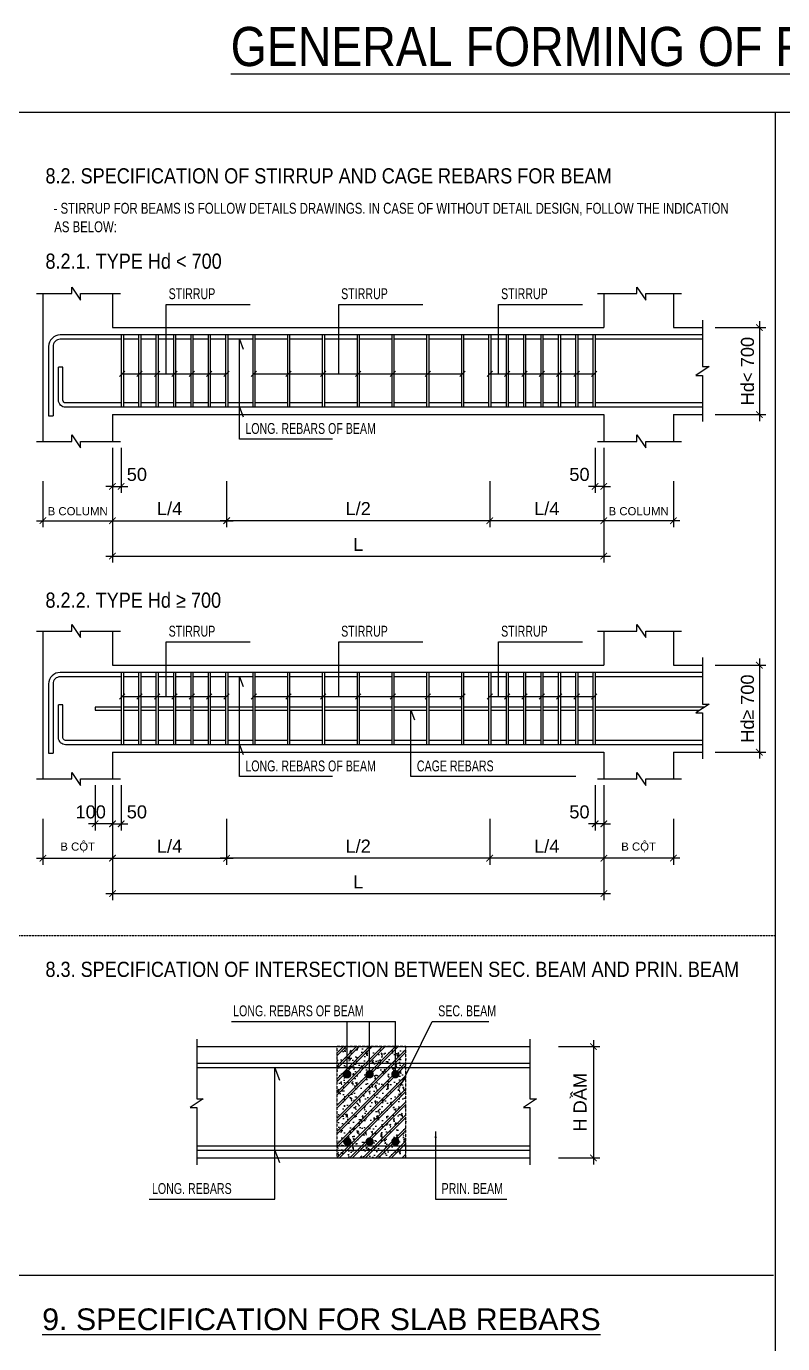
# Model space of a CAD drawing. Header units: millimetres. Extents: x -241424 to 696054, y -125618 to 93710.
# Drawn here: x 126166 to 143562, y -43199 to -12900 of the extents above; entities that cross this region are included whole.
import ezdxf
from ezdxf.enums import TextEntityAlignment as Align

# ---------------------------------------------------------------- set-up
doc = ezdxf.new("R2010")
doc.units = ezdxf.units.MM
doc.header["$LTSCALE"] = 7
doc.header["$PDMODE"] = 3
doc.linetypes.add('HIDDEN', pattern=[0.375, 0.25, -0.125])
doc.layers.get('0').update_dxf_attribs({"linetype": 'CONTINUOUS'})
doc.layers.get('Defpoints').update_dxf_attribs({"color": 6, "linetype": 'CONTINUOUS'})
for name, color, linetype in [('CDC_02_DIM', 1, 'CONTINUOUS'), ('CDC_03_BORDER', 3, 'CONTINUOUS'), ('CDC_04_HIDDEN', 8, 'HIDDEN'), ('CDC_05_STEEL', 4, 'CONTINUOUS'), ('CDC_06_TEXT', 2, 'CONTINUOUS'), ('CDC_10_HATCH', 251, 'CONTINUOUS'), ('CDC_11_NOTE', 8, 'CONTINUOUS')]:
    doc.layers.add(name, color=color, linetype=linetype)
doc.styles.add('ARIAL', font='arial.ttf')
doc.dimstyles.new('DIM1-25', dxfattribs={"dimscale": 1.2, "dimtxt": 250, "dimasz": 125, "dimexe": 125, "dimexo": 0.06, "dimgap": 100, "dimtad": 1, "dimdec": 0, "dimzin": 0, "dimdsep": 46, "dimtxsty": 'ARIAL', "dimblk": 'ARCHTICK', "dimcen": 100, "dimdle": 125, "dimclrd": 256, "dimclre": 1, "dimclrt": 2, "dimadec": 0, "dimazin": 0, "dimtfac": 1, "dimtdec": 0, "dimtix": 1, "dimtmove": 2, "dimatfit": 0, "dimfxl": 1, "dimtolj": 1, "dimtzin": 0, "dimarcsym": 0})

# ---------------------------------------------------------------- blocks, each defined once
blk = doc.blocks.new('_ArchTick')
at = {"color": 0, "linetype": 'ByBlock', "const_width": 0.15}
blk.add_lwpolyline([(-0.5, -0.5), (0.5, 0.5)], dxfattribs=at)
blk = doc.blocks.new('*D499')
at = {"layer": 'CDC_02_DIM', "lineweight": -2, "transparency": 16777216}
blk.add_line((139209, -36218), (139209, -39075), dxfattribs=at)
at = {"layer": 'CDC_02_DIM', "color": 1, "lineweight": -2, "transparency": 16777216}
for p, q in [((138409, -36368), (139359, -36368)), ((138409, -38925), (139359, -38925))]:
    blk.add_line(p, q, dxfattribs=at)
at = {"layer": 'Defpoints', "color": 0, "transparency": 16777216}
for p in [(138409, -36368), (138409, -38925), (139209, -38925)]:
    blk.add_point(p, dxfattribs=at)
at = {"layer": 'CDC_02_DIM', "lineweight": -2, "transparency": 16777216, "xscale": 150, "yscale": 150, "zscale": 150}
for p, rotation in [((139209, -36368), 90), ((139209, -38925), 270)]:
    blk.add_blockref('_ArchTick', p, dxfattribs=dict(at, rotation=rotation))
at = {"layer": 'CDC_02_DIM', "color": 2, "transparency": 16777216, "insert": (138901, -37647), "char_height": 300, "attachment_point": 5, "rotation": 90, "style": 'ARIAL'}
blk.add_mtext('\\A1;H DẦM', dxfattribs=at)
blk = doc.blocks.new('*D492')
at = {"layer": 'CDC_02_DIM', "color": 1, "lineweight": -2, "transparency": 16777216}
for p, q in [((128147, -23365), (128147, -25235)), ((139449, -23365), (139449, -25235))]:
    blk.add_line(p, q, dxfattribs=at)
at = {"layer": 'CDC_02_DIM', "lineweight": -2, "transparency": 16777216}
blk.add_line((127997, -25085), (139599, -25085), dxfattribs=at)
at = {"layer": 'Defpoints', "color": 0, "transparency": 16777216}
for p in [(128147, -23365), (139449, -23365), (139449, -25085)]:
    blk.add_point(p, dxfattribs=at)
at = {"layer": 'CDC_02_DIM', "lineweight": -2, "transparency": 16777216, "xscale": 150, "yscale": 150, "zscale": 150, "rotation": 180}
blk.add_blockref('_ArchTick', (128147, -25085), dxfattribs=at)
at = {"layer": 'CDC_02_DIM', "lineweight": -2, "transparency": 16777216, "xscale": 150, "yscale": 150, "zscale": 150}
blk.add_blockref('_ArchTick', (139449, -25085), dxfattribs=at)
at = {"layer": 'CDC_02_DIM', "color": 2, "transparency": 16777216, "insert": (133798, -24815), "char_height": 300, "attachment_point": 5, "style": 'ARIAL'}
blk.add_mtext('\\A1;L', dxfattribs=at)
blk = doc.blocks.new('*D493')
at = {"layer": 'CDC_02_DIM', "color": 1, "lineweight": -2, "transparency": 16777216}
for p, q in [((128147, -23365), (128147, -24421)), ((130772, -23365), (130772, -24421))]:
    blk.add_line(p, q, dxfattribs=at)
at = {"layer": 'CDC_02_DIM', "lineweight": -2, "transparency": 16777216}
blk.add_line((127997, -24271), (130922, -24271), dxfattribs=at)
at = {"layer": 'Defpoints', "color": 0, "transparency": 16777216}
for p in [(128147, -23365), (130772, -23365), (130772, -24271)]:
    blk.add_point(p, dxfattribs=at)
at = {"layer": 'CDC_02_DIM', "lineweight": -2, "transparency": 16777216, "xscale": 150, "yscale": 150, "zscale": 150, "rotation": 180}
blk.add_blockref('_ArchTick', (128147, -24271), dxfattribs=at)
at = {"layer": 'CDC_02_DIM', "lineweight": -2, "transparency": 16777216, "xscale": 150, "yscale": 150, "zscale": 150}
blk.add_blockref('_ArchTick', (130772, -24271), dxfattribs=at)
at = {"layer": 'CDC_02_DIM', "color": 2, "transparency": 16777216, "insert": (129460, -23995), "char_height": 300, "attachment_point": 5, "style": 'ARIAL'}
blk.add_mtext('\\A1;L/4', dxfattribs=at)
blk = doc.blocks.new('*D494')
at = {"layer": 'CDC_02_DIM', "color": 1, "lineweight": -2, "transparency": 16777216}
for p, q in [((130772, -23365), (130772, -24421)), ((136823, -23365), (136823, -24421))]:
    blk.add_line(p, q, dxfattribs=at)
at = {"layer": 'CDC_02_DIM', "lineweight": -2, "transparency": 16777216}
blk.add_line((136973, -24271), (130622, -24271), dxfattribs=at)
at = {"layer": 'Defpoints', "color": 0, "transparency": 16777216}
for p in [(130772, -23365), (136823, -23365), (130772, -24271)]:
    blk.add_point(p, dxfattribs=at)
at = {"layer": 'CDC_02_DIM', "lineweight": -2, "transparency": 16777216, "xscale": 150, "yscale": 150, "zscale": 150, "rotation": 180}
blk.add_blockref('_ArchTick', (130772, -24271), dxfattribs=at)
at = {"layer": 'CDC_02_DIM', "lineweight": -2, "transparency": 16777216, "xscale": 150, "yscale": 150, "zscale": 150}
blk.add_blockref('_ArchTick', (136823, -24271), dxfattribs=at)
at = {"layer": 'CDC_02_DIM', "color": 2, "transparency": 16777216, "insert": (133798, -23995), "char_height": 300, "attachment_point": 5, "style": 'ARIAL'}
blk.add_mtext('\\A1;L/2', dxfattribs=at)
blk = doc.blocks.new('*D495')
at = {"layer": 'CDC_02_DIM', "color": 1, "lineweight": -2, "transparency": 16777216}
for p, q in [((136823, -23365), (136823, -24421)), ((139449, -23365), (139449, -24421))]:
    blk.add_line(p, q, dxfattribs=at)
at = {"layer": 'CDC_02_DIM', "lineweight": -2, "transparency": 16777216}
blk.add_line((139599, -24271), (136673, -24271), dxfattribs=at)
at = {"layer": 'Defpoints', "color": 0, "transparency": 16777216}
for p in [(136823, -23365), (139449, -23365), (136823, -24271)]:
    blk.add_point(p, dxfattribs=at)
at = {"layer": 'CDC_02_DIM', "lineweight": -2, "transparency": 16777216, "xscale": 150, "yscale": 150, "zscale": 150, "rotation": 180}
blk.add_blockref('_ArchTick', (136823, -24271), dxfattribs=at)
at = {"layer": 'CDC_02_DIM', "lineweight": -2, "transparency": 16777216, "xscale": 150, "yscale": 150, "zscale": 150}
blk.add_blockref('_ArchTick', (139449, -24271), dxfattribs=at)
at = {"layer": 'CDC_02_DIM', "color": 2, "transparency": 16777216, "insert": (138136, -23995), "char_height": 300, "attachment_point": 5, "style": 'ARIAL'}
blk.add_mtext('\\A1;L/4', dxfattribs=at)
blk = doc.blocks.new('*D496')
at = {"layer": 'CDC_02_DIM', "color": 1, "lineweight": -2, "transparency": 16777216}
for p, q in [((126547, -23365), (126547, -24421)), ((128147, -23365), (128147, -24421))]:
    blk.add_line(p, q, dxfattribs=at)
at = {"layer": 'CDC_02_DIM', "lineweight": -2, "transparency": 16777216}
blk.add_line((126397, -24271), (128297, -24271), dxfattribs=at)
at = {"layer": 'Defpoints', "color": 0, "transparency": 16777216}
for p in [(126547, -23365), (128147, -23365), (128147, -24271)]:
    blk.add_point(p, dxfattribs=at)
at = {"layer": 'CDC_02_DIM', "lineweight": -2, "transparency": 16777216, "xscale": 150, "yscale": 150, "zscale": 150, "rotation": 180}
blk.add_blockref('_ArchTick', (126547, -24271), dxfattribs=at)
at = {"layer": 'CDC_02_DIM', "lineweight": -2, "transparency": 16777216, "xscale": 150, "yscale": 150, "zscale": 150}
blk.add_blockref('_ArchTick', (128147, -24271), dxfattribs=at)
at = {"layer": 'CDC_02_DIM', "color": 2, "transparency": 16777216, "insert": (127347, -24054), "char_height": 300, "attachment_point": 5, "style": 'ARIAL'}
blk.add_mtext('\\A1;{\\H0.625x;B COLUMN}', dxfattribs=at)
blk = doc.blocks.new('*D497')
at = {"layer": 'CDC_02_DIM', "lineweight": -2, "transparency": 16777216}
blk.add_line((143027, -19680), (143027, -21981), dxfattribs=at)
at = {"layer": 'CDC_02_DIM', "color": 1, "lineweight": -2, "transparency": 16777216}
for p, q in [((142013, -19830), (143177, -19830)), ((142013, -21831), (143177, -21831))]:
    blk.add_line(p, q, dxfattribs=at)
at = {"layer": 'Defpoints', "color": 0, "transparency": 16777216}
for p in [(142013, -19830), (142013, -21831), (143027, -21831)]:
    blk.add_point(p, dxfattribs=at)
at = {"layer": 'CDC_02_DIM', "lineweight": -2, "transparency": 16777216, "xscale": 150, "yscale": 150, "zscale": 150}
for p, rotation in [((143027, -19830), 90), ((143027, -21831), 270)]:
    blk.add_blockref('_ArchTick', p, dxfattribs=dict(at, rotation=rotation))
at = {"layer": 'CDC_02_DIM', "color": 2, "transparency": 16777216, "insert": (142754, -20831), "char_height": 300, "attachment_point": 5, "rotation": 90, "style": 'ARIAL'}
blk.add_mtext('\\A1;Hd{\\fSymbol|b0|i0|c2|p18;\\H0.9583x;<} 700', dxfattribs=at)
blk = doc.blocks.new('*D498')
at = {"layer": 'CDC_02_DIM', "color": 1, "lineweight": -2, "transparency": 16777216}
for p, q in [((128147, -22595), (128147, -23631)), ((128347, -22595), (128347, -23631))]:
    blk.add_line(p, q, dxfattribs=at)
at = {"layer": 'CDC_02_DIM', "lineweight": -2, "transparency": 16777216}
for p, q in [((128147, -23481), (127997, -23481)), ((128147, -23481), (128347, -23481)), ((128347, -23481), (128497, -23481))]:
    blk.add_line(p, q, dxfattribs=at)
at = {"layer": 'Defpoints', "color": 0, "transparency": 16777216}
for p in [(128147, -22595), (128347, -22595), (128347, -23481)]:
    blk.add_point(p, dxfattribs=at)
at = {"layer": 'CDC_02_DIM', "lineweight": -2, "transparency": 16777216, "xscale": 150, "yscale": 150, "zscale": 150}
blk.add_blockref('_ArchTick', (128147, -23481), dxfattribs=at)
at = {"layer": 'CDC_02_DIM', "lineweight": -2, "transparency": 16777216, "xscale": 150, "yscale": 150, "zscale": 150, "rotation": 180}
blk.add_blockref('_ArchTick', (128347, -23481), dxfattribs=at)
at = {"layer": 'CDC_02_DIM', "color": 2, "transparency": 16777216, "insert": (128708, -23208), "char_height": 300, "attachment_point": 5, "style": 'ARIAL'}
blk.add_mtext('\\A1;50', dxfattribs=at)
blk = doc.blocks.new('*D484')
at = {"layer": 'CDC_02_DIM', "color": 1, "lineweight": -2, "transparency": 16777216}
for p, q in [((139449, -23365), (139449, -24421)), ((141049, -23365), (141049, -24421))]:
    blk.add_line(p, q, dxfattribs=at)
at = {"layer": 'CDC_02_DIM', "lineweight": -2, "transparency": 16777216}
blk.add_line((141199, -24271), (139299, -24271), dxfattribs=at)
at = {"layer": 'Defpoints', "color": 0, "transparency": 16777216}
for p in [(139449, -23365), (141049, -23365), (139449, -24271)]:
    blk.add_point(p, dxfattribs=at)
at = {"layer": 'CDC_02_DIM', "lineweight": -2, "transparency": 16777216, "xscale": 150, "yscale": 150, "zscale": 150, "rotation": 180}
blk.add_blockref('_ArchTick', (139449, -24271), dxfattribs=at)
at = {"layer": 'CDC_02_DIM', "lineweight": -2, "transparency": 16777216, "xscale": 150, "yscale": 150, "zscale": 150}
blk.add_blockref('_ArchTick', (141049, -24271), dxfattribs=at)
at = {"layer": 'CDC_02_DIM', "color": 2, "transparency": 16777216, "insert": (140249, -24054), "char_height": 300, "attachment_point": 5, "style": 'ARIAL'}
blk.add_mtext('\\A1;{\\H0.625x;B COLUMN}', dxfattribs=at)
blk = doc.blocks.new('*D485')
at = {"layer": 'CDC_02_DIM', "color": 1, "lineweight": -2, "transparency": 16777216}
for p, q in [((139249, -22595), (139249, -23631)), ((139449, -22595), (139449, -23631))]:
    blk.add_line(p, q, dxfattribs=at)
at = {"layer": 'CDC_02_DIM', "lineweight": -2, "transparency": 16777216}
for p, q in [((139249, -23481), (139099, -23481)), ((139449, -23481), (139249, -23481)), ((139449, -23481), (139599, -23481))]:
    blk.add_line(p, q, dxfattribs=at)
at = {"layer": 'Defpoints', "color": 0, "transparency": 16777216}
for p in [(139249, -22595), (139449, -22595), (139249, -23481)]:
    blk.add_point(p, dxfattribs=at)
at = {"layer": 'CDC_02_DIM', "lineweight": -2, "transparency": 16777216, "xscale": 150, "yscale": 150, "zscale": 150}
blk.add_blockref('_ArchTick', (139249, -23481), dxfattribs=at)
at = {"layer": 'CDC_02_DIM', "lineweight": -2, "transparency": 16777216, "xscale": 150, "yscale": 150, "zscale": 150, "rotation": 180}
blk.add_blockref('_ArchTick', (139449, -23481), dxfattribs=at)
at = {"layer": 'CDC_02_DIM', "color": 2, "transparency": 16777216, "insert": (138888, -23208), "char_height": 300, "attachment_point": 5, "style": 'ARIAL'}
blk.add_mtext('\\A1;50', dxfattribs=at)
blk = doc.blocks.new('*D486')
at = {"layer": 'CDC_02_DIM', "color": 1, "lineweight": -2, "transparency": 16777216}
for p, q in [((128147, -31128), (128147, -32997)), ((139449, -31128), (139449, -32997))]:
    blk.add_line(p, q, dxfattribs=at)
at = {"layer": 'CDC_02_DIM', "lineweight": -2, "transparency": 16777216}
blk.add_line((127997, -32847), (139599, -32847), dxfattribs=at)
at = {"layer": 'Defpoints', "color": 0, "transparency": 16777216}
for p in [(128147, -31128), (139449, -31128), (139449, -32847)]:
    blk.add_point(p, dxfattribs=at)
at = {"layer": 'CDC_02_DIM', "lineweight": -2, "transparency": 16777216, "xscale": 150, "yscale": 150, "zscale": 150, "rotation": 180}
blk.add_blockref('_ArchTick', (128147, -32847), dxfattribs=at)
at = {"layer": 'CDC_02_DIM', "lineweight": -2, "transparency": 16777216, "xscale": 150, "yscale": 150, "zscale": 150}
blk.add_blockref('_ArchTick', (139449, -32847), dxfattribs=at)
at = {"layer": 'CDC_02_DIM', "color": 2, "transparency": 16777216, "insert": (133798, -32577), "char_height": 300, "attachment_point": 5, "style": 'ARIAL'}
blk.add_mtext('\\A1;L', dxfattribs=at)
blk = doc.blocks.new('*D487')
at = {"layer": 'CDC_02_DIM', "color": 1, "lineweight": -2, "transparency": 16777216}
for p, q in [((128147, -31128), (128147, -32183)), ((130772, -31128), (130772, -32183))]:
    blk.add_line(p, q, dxfattribs=at)
at = {"layer": 'CDC_02_DIM', "lineweight": -2, "transparency": 16777216}
blk.add_line((127997, -32033), (130922, -32033), dxfattribs=at)
at = {"layer": 'Defpoints', "color": 0, "transparency": 16777216}
for p in [(128147, -31128), (130772, -31128), (130772, -32033)]:
    blk.add_point(p, dxfattribs=at)
at = {"layer": 'CDC_02_DIM', "lineweight": -2, "transparency": 16777216, "xscale": 150, "yscale": 150, "zscale": 150, "rotation": 180}
blk.add_blockref('_ArchTick', (128147, -32033), dxfattribs=at)
at = {"layer": 'CDC_02_DIM', "lineweight": -2, "transparency": 16777216, "xscale": 150, "yscale": 150, "zscale": 150}
blk.add_blockref('_ArchTick', (130772, -32033), dxfattribs=at)
at = {"layer": 'CDC_02_DIM', "color": 2, "transparency": 16777216, "insert": (129460, -31758), "char_height": 300, "attachment_point": 5, "style": 'ARIAL'}
blk.add_mtext('\\A1;L/4', dxfattribs=at)
blk = doc.blocks.new('*D488')
at = {"layer": 'CDC_02_DIM', "color": 1, "lineweight": -2, "transparency": 16777216}
for p, q in [((130772, -31128), (130772, -32183)), ((136823, -31128), (136823, -32183))]:
    blk.add_line(p, q, dxfattribs=at)
at = {"layer": 'CDC_02_DIM', "lineweight": -2, "transparency": 16777216}
blk.add_line((136973, -32033), (130622, -32033), dxfattribs=at)
at = {"layer": 'Defpoints', "color": 0, "transparency": 16777216}
for p in [(130772, -31128), (136823, -31128), (130772, -32033)]:
    blk.add_point(p, dxfattribs=at)
at = {"layer": 'CDC_02_DIM', "lineweight": -2, "transparency": 16777216, "xscale": 150, "yscale": 150, "zscale": 150, "rotation": 180}
blk.add_blockref('_ArchTick', (130772, -32033), dxfattribs=at)
at = {"layer": 'CDC_02_DIM', "lineweight": -2, "transparency": 16777216, "xscale": 150, "yscale": 150, "zscale": 150}
blk.add_blockref('_ArchTick', (136823, -32033), dxfattribs=at)
at = {"layer": 'CDC_02_DIM', "color": 2, "transparency": 16777216, "insert": (133798, -31758), "char_height": 300, "attachment_point": 5, "style": 'ARIAL'}
blk.add_mtext('\\A1;L/2', dxfattribs=at)
blk = doc.blocks.new('*D489')
at = {"layer": 'CDC_02_DIM', "color": 1, "lineweight": -2, "transparency": 16777216}
for p, q in [((136823, -31128), (136823, -32183)), ((139449, -31128), (139449, -32183))]:
    blk.add_line(p, q, dxfattribs=at)
at = {"layer": 'CDC_02_DIM', "lineweight": -2, "transparency": 16777216}
blk.add_line((139599, -32033), (136673, -32033), dxfattribs=at)
at = {"layer": 'Defpoints', "color": 0, "transparency": 16777216}
for p in [(136823, -31128), (139449, -31128), (136823, -32033)]:
    blk.add_point(p, dxfattribs=at)
at = {"layer": 'CDC_02_DIM', "lineweight": -2, "transparency": 16777216, "xscale": 150, "yscale": 150, "zscale": 150, "rotation": 180}
blk.add_blockref('_ArchTick', (136823, -32033), dxfattribs=at)
at = {"layer": 'CDC_02_DIM', "lineweight": -2, "transparency": 16777216, "xscale": 150, "yscale": 150, "zscale": 150}
blk.add_blockref('_ArchTick', (139449, -32033), dxfattribs=at)
at = {"layer": 'CDC_02_DIM', "color": 2, "transparency": 16777216, "insert": (138136, -31758), "char_height": 300, "attachment_point": 5, "style": 'ARIAL'}
blk.add_mtext('\\A1;L/4', dxfattribs=at)
blk = doc.blocks.new('*D490')
at = {"layer": 'CDC_02_DIM', "color": 1, "lineweight": -2, "transparency": 16777216}
for p, q in [((126547, -31128), (126547, -32183)), ((128147, -31128), (128147, -32183))]:
    blk.add_line(p, q, dxfattribs=at)
at = {"layer": 'CDC_02_DIM', "lineweight": -2, "transparency": 16777216}
blk.add_line((126397, -32033), (128297, -32033), dxfattribs=at)
at = {"layer": 'Defpoints', "color": 0, "transparency": 16777216}
for p in [(126547, -31128), (128147, -31128), (128147, -32033)]:
    blk.add_point(p, dxfattribs=at)
at = {"layer": 'CDC_02_DIM', "lineweight": -2, "transparency": 16777216, "xscale": 150, "yscale": 150, "zscale": 150, "rotation": 180}
blk.add_blockref('_ArchTick', (126547, -32033), dxfattribs=at)
at = {"layer": 'CDC_02_DIM', "lineweight": -2, "transparency": 16777216, "xscale": 150, "yscale": 150, "zscale": 150}
blk.add_blockref('_ArchTick', (128147, -32033), dxfattribs=at)
at = {"layer": 'CDC_02_DIM', "color": 2, "transparency": 16777216, "insert": (127347, -31787), "char_height": 300, "attachment_point": 5, "style": 'ARIAL'}
blk.add_mtext('\\A1;{\\H0.625x;B CỘT}', dxfattribs=at)
blk = doc.blocks.new('*D491')
at = {"layer": 'CDC_02_DIM', "lineweight": -2, "transparency": 16777216}
blk.add_line((143027, -27442), (143027, -29743), dxfattribs=at)
at = {"layer": 'CDC_02_DIM', "color": 1, "lineweight": -2, "transparency": 16777216}
for p, q in [((142013, -27592), (143177, -27592)), ((142013, -29593), (143177, -29593))]:
    blk.add_line(p, q, dxfattribs=at)
at = {"layer": 'Defpoints', "color": 0, "transparency": 16777216}
for p in [(142013, -27592), (142013, -29593), (143027, -29593)]:
    blk.add_point(p, dxfattribs=at)
at = {"layer": 'CDC_02_DIM', "lineweight": -2, "transparency": 16777216, "xscale": 150, "yscale": 150, "zscale": 150}
for p, rotation in [((143027, -27592), 90), ((143027, -29593), 270)]:
    blk.add_blockref('_ArchTick', p, dxfattribs=dict(at, rotation=rotation))
at = {"layer": 'CDC_02_DIM', "color": 2, "transparency": 16777216, "insert": (142754, -28593), "char_height": 300, "attachment_point": 5, "rotation": 90, "style": 'ARIAL'}
blk.add_mtext('\\A1;Hd{\\H0.9583x;≥} 700', dxfattribs=at)
blk = doc.blocks.new('*D390')
at = {"layer": 'CDC_02_DIM', "color": 1, "lineweight": -2, "transparency": 16777216}
for p, q in [((128147, -30357), (128147, -31393)), ((128347, -30357), (128347, -31393))]:
    blk.add_line(p, q, dxfattribs=at)
at = {"layer": 'CDC_02_DIM', "lineweight": -2, "transparency": 16777216}
for p, q in [((128147, -31243), (127997, -31243)), ((128147, -31243), (128347, -31243)), ((128347, -31243), (128497, -31243))]:
    blk.add_line(p, q, dxfattribs=at)
at = {"layer": 'Defpoints', "color": 0, "transparency": 16777216}
for p in [(128147, -30357), (128347, -30357), (128347, -31243)]:
    blk.add_point(p, dxfattribs=at)
at = {"layer": 'CDC_02_DIM', "lineweight": -2, "transparency": 16777216, "xscale": 150, "yscale": 150, "zscale": 150}
blk.add_blockref('_ArchTick', (128147, -31243), dxfattribs=at)
at = {"layer": 'CDC_02_DIM', "lineweight": -2, "transparency": 16777216, "xscale": 150, "yscale": 150, "zscale": 150, "rotation": 180}
blk.add_blockref('_ArchTick', (128347, -31243), dxfattribs=at)
at = {"layer": 'CDC_02_DIM', "color": 2, "transparency": 16777216, "insert": (128708, -30970), "char_height": 300, "attachment_point": 5, "style": 'ARIAL'}
blk.add_mtext('\\A1;50', dxfattribs=at)
blk = doc.blocks.new('*D391')
at = {"layer": 'CDC_02_DIM', "color": 1, "lineweight": -2, "transparency": 16777216}
for p, q in [((139449, -31128), (139449, -32183)), ((141049, -31128), (141049, -32183))]:
    blk.add_line(p, q, dxfattribs=at)
at = {"layer": 'CDC_02_DIM', "lineweight": -2, "transparency": 16777216}
blk.add_line((141199, -32033), (139299, -32033), dxfattribs=at)
at = {"layer": 'Defpoints', "color": 0, "transparency": 16777216}
for p in [(139449, -31128), (141049, -31128), (139449, -32033)]:
    blk.add_point(p, dxfattribs=at)
at = {"layer": 'CDC_02_DIM', "lineweight": -2, "transparency": 16777216, "xscale": 150, "yscale": 150, "zscale": 150, "rotation": 180}
blk.add_blockref('_ArchTick', (139449, -32033), dxfattribs=at)
at = {"layer": 'CDC_02_DIM', "lineweight": -2, "transparency": 16777216, "xscale": 150, "yscale": 150, "zscale": 150}
blk.add_blockref('_ArchTick', (141049, -32033), dxfattribs=at)
at = {"layer": 'CDC_02_DIM', "color": 2, "transparency": 16777216, "insert": (140249, -31787), "char_height": 300, "attachment_point": 5, "style": 'ARIAL'}
blk.add_mtext('\\A1;{\\H0.625x;B CỘT}', dxfattribs=at)
blk = doc.blocks.new('*D392')
at = {"layer": 'CDC_02_DIM', "color": 1, "lineweight": -2, "transparency": 16777216}
for p, q in [((139249, -30357), (139249, -31393)), ((139449, -30357), (139449, -31393))]:
    blk.add_line(p, q, dxfattribs=at)
at = {"layer": 'CDC_02_DIM', "lineweight": -2, "transparency": 16777216}
for p, q in [((139249, -31243), (139099, -31243)), ((139449, -31243), (139249, -31243)), ((139449, -31243), (139599, -31243))]:
    blk.add_line(p, q, dxfattribs=at)
at = {"layer": 'Defpoints', "color": 0, "transparency": 16777216}
for p in [(139249, -30357), (139449, -30357), (139249, -31243)]:
    blk.add_point(p, dxfattribs=at)
at = {"layer": 'CDC_02_DIM', "lineweight": -2, "transparency": 16777216, "xscale": 150, "yscale": 150, "zscale": 150}
blk.add_blockref('_ArchTick', (139249, -31243), dxfattribs=at)
at = {"layer": 'CDC_02_DIM', "lineweight": -2, "transparency": 16777216, "xscale": 150, "yscale": 150, "zscale": 150, "rotation": 180}
blk.add_blockref('_ArchTick', (139449, -31243), dxfattribs=at)
at = {"layer": 'CDC_02_DIM', "color": 2, "transparency": 16777216, "insert": (138888, -30970), "char_height": 300, "attachment_point": 5, "style": 'ARIAL'}
blk.add_mtext('\\A1;50', dxfattribs=at)
blk = doc.blocks.new('*D362')
at = {"layer": 'CDC_02_DIM', "color": 1, "lineweight": -2, "transparency": 16777216}
for p, q in [((127747, -30357), (127747, -31393)), ((128147, -30357), (128147, -31393))]:
    blk.add_line(p, q, dxfattribs=at)
at = {"layer": 'CDC_02_DIM', "lineweight": -2, "transparency": 16777216}
for p, q in [((127747, -31243), (127597, -31243)), ((128147, -31243), (127747, -31243)), ((128147, -31243), (128297, -31243))]:
    blk.add_line(p, q, dxfattribs=at)
at = {"layer": 'Defpoints', "color": 0, "transparency": 16777216}
for p in [(127747, -30357), (128147, -30357), (127747, -31243)]:
    blk.add_point(p, dxfattribs=at)
at = {"layer": 'CDC_02_DIM', "lineweight": -2, "transparency": 16777216, "xscale": 150, "yscale": 150, "zscale": 150}
blk.add_blockref('_ArchTick', (127747, -31243), dxfattribs=at)
at = {"layer": 'CDC_02_DIM', "lineweight": -2, "transparency": 16777216, "xscale": 150, "yscale": 150, "zscale": 150, "rotation": 180}
blk.add_blockref('_ArchTick', (128147, -31243), dxfattribs=at)
at = {"layer": 'CDC_02_DIM', "color": 2, "transparency": 16777216, "insert": (127646, -30970), "char_height": 300, "attachment_point": 5, "style": 'ARIAL'}
blk.add_mtext('\\A1;100', dxfattribs=at)

msp = doc.modelspace()

# ---------------------------------------------------------------- hatches: boundary and pattern name
at = {"layer": 'CDC_10_HATCH', "ltscale": 30}
h = msp.add_hatch(dxfattribs=at)
h.set_pattern_fill('BT-01', color=256, scale=50, style=0, pattern_type=2)
h.set_pattern_definition([(50, (-58992544.58, 2398568.05), (358.6300913, -31.3760675), [37.5, -412.5]), (355, (-58992544.6, 2398568.05), (-69.3756668, 376.0960669), [30, -330]), (100.4514, (-58992514.7, 2398565.43), (289.2546909, 344.719771), [31.870095, -350.571056]), (46.1842, (-58992544.6, 2398668.05), (533.6205243, -82.759507), [56.25, -618.75]), (96.6356, (-58992500.1, 2398661.15), (467.331353, 487.0589355), [47.805144, -525.8565]), (351.1842, (-58992544.6, 2398668.05), (467.3309726, 487.0593005), [45, -495]), (21, (-58992494.58, 2398643.05), (298.453526, -201.3094453), [37.5, -412.5]), (326, (-58992494.6, 2398643.05), (121.657666, 362.5750225), [30, -330]), (71.4514, (-58992469.7, 2398626.27), (420.1113143, 161.2652484), [31.870095, -350.571056]), (37.5, (-58992544.58, 2398568.05), (6.07992766, 166.44692692), [0, -326, 0, -335, 0, -331.25]), (7.5, (-58992544.58, 2398568.05), (131.5347687, 197.20585594), [0, -191, 0, -318.5, 0, -126.25]), (327.5, (-58992656.08, 2398568.05), (266.9112181, -11.27743587), [0, -125, 0, -390, 0, -517.5]), (317.5, (-58992706.08, 2398568.05), (291.5930847, 50.0524912), [0, -162.5, 0, -259, 0, -367.5]), (45, (-58992544.58, 2398568.05), (-150.260191, 150.260191), []), (45, (-58992544.58, 2398629.3), (-150.260191, 150.260191), [])])
h.paths.add_polyline_path([(133307.7, -38925.5), (134894.2, -38925.5), (134894.2, -36368.1), (133307.7, -36368.1)])

# ---------------------------------------------------------------- linework, layer by layer
at = {"layer": 'CDC_03_BORDER'}
for p, q in [((179814, -14884.7), (108426, -14884.7)), ((143397.3, -68637.3), (143397.3, -14884.7)), ((126547.5, -19047.7), (126547.5, -22447.2)), ((128147.5, -19047.7), (128147.5, -19830.3)), ((139449, -19047.7), (139449, -19830.3)), ((141049, -19047.7), (141049, -19830.3)), ((128147.5, -19830.3), (139449, -19830.3)), ((141049, -19830.3), (141717.8, -19830.3)), ((128147.5, -21831.3), (139449, -21831.3)), ((128147.5, -21831.3), (128147.5, -22447.2)), ((139449, -21831.3), (139449, -22447.2)), ((141049, -21831.3), (141717.8, -21831.3)), ((141049, -21831.3), (141049, -22447.2)), ((126547.5, -26809.8), (126547.5, -30209.3)), ((128147.5, -26809.8), (128147.5, -27592.4)), ((139449, -26809.8), (139449, -27592.4)), ((141049, -26809.8), (141049, -27592.4)), ((128147.5, -27592.4), (139449, -27592.4)), ((141049, -27592.4), (141717.8, -27592.4)), ((128147.5, -29593.4), (139449, -29593.4)), ((128147.5, -29593.4), (128147.5, -30209.3)), ((139449, -29593.4), (139449, -30209.3)), ((141049, -29593.4), (141717.8, -29593.4)), ((141049, -29593.4), (141049, -30209.3)), ((130084.6, -36368.1), (137747.4, -36368.1)), ((130084.6, -38925.5), (137747.4, -38925.5)), ((125911.7, -41625.6), (143350.2, -41625.6))]:
    msp.add_line(p, q, dxfattribs=at)
for points in [[(126400.9, -19047.7), (127210.1, -19047.7), (127210.1, -18897.6), (127410.2, -19197.7), (127410.2, -19047.7), (128330.8, -19047.7)], [(139302.5, -19047.7), (140211.6, -19047.7), (140211.6, -18897.6), (140411.7, -19197.7), (140411.7, -19047.7), (141232.3, -19047.7)], [(141717.8, -19657.4), (141717.8, -20727.3), (141867.9, -20727.3), (141567.7, -20927.4), (141717.8, -20927.4), (141717.8, -21989.4)], [(126400.9, -22447.2), (127210.1, -22447.2), (127210.1, -22297.2), (127410.2, -22597.3), (127410.2, -22447.2), (128330.8, -22447.2)], [(139302.5, -22447.2), (140211.6, -22447.2), (140211.6, -22297.2), (140411.7, -22597.3), (140411.7, -22447.2), (141232.3, -22447.2)], [(126400.9, -26809.8), (127210.1, -26809.8), (127210.1, -26659.7), (127410.2, -26959.8), (127410.2, -26809.8), (128330.8, -26809.8)], [(139302.5, -26809.8), (140211.6, -26809.8), (140211.6, -26659.7), (140411.7, -26959.8), (140411.7, -26809.8), (141232.3, -26809.8)], [(141717.8, -27419.5), (141717.8, -28489.4), (141867.9, -28489.4), (141567.7, -28689.5), (141717.8, -28689.5), (141717.8, -29751.5)], [(126400.9, -30209.3), (127210.1, -30209.3), (127210.1, -30059.3), (127410.2, -30359.4), (127410.2, -30209.3), (128330.8, -30209.3)], [(139302.5, -30209.3), (140211.6, -30209.3), (140211.6, -30059.3), (140411.7, -30359.4), (140411.7, -30209.3), (141232.3, -30209.3)], [(130084.6, -36195.3), (130084.6, -37567.7), (130234.6, -37567.7), (129934.5, -37767.8), (130084.6, -37767.8), (130084.6, -39083.6)], [(137747.4, -36195.3), (137747.4, -37567.7), (137897.4, -37567.7), (137597.3, -37767.8), (137747.4, -37767.8), (137747.4, -39083.6)]]:
    msp.add_lwpolyline(points, dxfattribs=at)
at = {"layer": 'CDC_04_HIDDEN'}
msp.add_lwpolyline([(133307.7, -38925.5), (134894.2, -38925.5), (134894.2, -36368.1), (133307.7, -36368.1)], close=True, dxfattribs=at)
at = {"layer": 'CDC_05_STEEL'}
for p, q in [((128347.5, -19998.9), (128347.5, -21662.5)), ((128397.5, -19998.9), (128397.5, -21662.5)), ((128747.5, -19998.9), (128747.5, -21662.5)), ((128797.5, -19998.9), (128797.5, -21662.5)), ((129147.5, -19998.9), (129147.5, -21662.5)), ((129197.5, -19998.9), (129197.5, -21662.5)), ((129547.5, -19998.9), (129547.5, -21662.5)), ((129597.5, -19998.9), (129597.5, -21662.5)), ((129947.5, -19998.9), (129947.5, -21662.5)), ((129997.5, -19998.9), (129997.5, -21662.5)), ((130347.5, -19998.9), (130347.5, -21662.5)), ((130397.5, -19998.9), (130397.5, -21662.5)), ((130747.5, -19998.9), (130747.5, -21662.5)), ((130797.5, -19998.9), (130797.5, -21662.5)), ((131371.9, -19998.9), (131371.9, -21662.5)), ((131421.9, -19998.9), (131421.9, -21662.5)), ((132171.9, -19998.9), (132171.9, -21662.5)), ((132221.9, -19998.9), (132221.9, -21662.5)), ((132971.9, -19998.9), (132971.9, -21662.5)), ((133021.9, -19998.9), (133021.9, -21662.5)), ((133771.9, -19998.9), (133771.9, -21662.5)), ((133821.9, -19998.9), (133821.9, -21662.5)), ((134571.9, -19998.9), (134571.9, -21662.5)), ((134621.9, -19998.9), (134621.9, -21662.5)), ((135371.9, -19998.9), (135371.9, -21662.5)), ((135421.9, -19998.9), (135421.9, -21662.5)), ((136171.9, -19998.9), (136171.9, -21662.5)), ((136221.9, -19998.9), (136221.9, -21662.5)), ((136799, -19998.9), (136799, -21662.5)), ((136849, -19998.9), (136849, -21662.5)), ((137199, -19998.9), (137199, -21662.5)), ((137249, -19998.9), (137249, -21662.5)), ((137599, -19998.9), (137599, -21662.5)), ((137649, -19998.9), (137649, -21662.5)), ((137999, -19998.9), (137999, -21662.5)), ((138049, -19998.9), (138049, -21662.5)), ((138399, -19998.9), (138399, -21662.5)), ((138449, -19998.9), (138449, -21662.5)), ((138799, -19998.9), (138799, -21662.5)), ((138849, -19998.9), (138849, -21662.5)), ((139199, -19998.9), (139199, -21662.5)), ((139249, -19998.9), (139249, -21662.5)), ((127006.2, -20741.4), (126906.2, -20741.4)), ((126679.3, -21858), (126779.3, -21858)), ((128347.5, -27761), (128347.5, -29424.6)), ((128397.5, -27761), (128397.5, -29424.6)), ((128747.5, -27761), (128747.5, -29424.6)), ((128797.5, -27761), (128797.5, -29424.6)), ((129147.5, -27761), (129147.5, -29424.6)), ((129197.5, -27761), (129197.5, -29424.6)), ((129547.5, -27761), (129547.5, -29424.6)), ((129597.5, -27761), (129597.5, -29424.6)), ((129947.5, -27761), (129947.5, -29424.6)), ((129997.5, -27761), (129997.5, -29424.6)), ((130347.5, -27761), (130347.5, -29424.6)), ((130397.5, -27761), (130397.5, -29424.6)), ((130747.5, -27761), (130747.5, -29424.6)), ((130797.5, -27761), (130797.5, -29424.6)), ((131371.9, -27761), (131371.9, -29424.6)), ((131421.9, -27761), (131421.9, -29424.6)), ((132171.9, -27761), (132171.9, -29424.6)), ((132221.9, -27761), (132221.9, -29424.6)), ((132971.9, -27761), (132971.9, -29424.6)), ((133021.9, -27761), (133021.9, -29424.6)), ((133771.9, -27761), (133771.9, -29424.6)), ((133821.9, -27761), (133821.9, -29424.6)), ((134571.9, -27761), (134571.9, -29424.6)), ((134621.9, -27761), (134621.9, -29424.6)), ((135371.9, -27761), (135371.9, -29424.6)), ((135421.9, -27761), (135421.9, -29424.6)), ((136171.9, -27761), (136171.9, -29424.6)), ((136221.9, -27761), (136221.9, -29424.6)), ((136799, -27761), (136799, -29424.6)), ((136849, -27761), (136849, -29424.6)), ((137199, -27761), (137199, -29424.6)), ((137249, -27761), (137249, -29424.6)), ((137599, -27761), (137599, -29424.6)), ((137649, -27761), (137649, -29424.6)), ((137999, -27761), (137999, -29424.6)), ((138049, -27761), (138049, -29424.6)), ((138399, -27761), (138399, -29424.6)), ((138449, -27761), (138449, -29424.6)), ((138799, -27761), (138799, -29424.6)), ((138849, -27761), (138849, -29424.6)), ((139199, -27761), (139199, -29424.6)), ((139249, -27761), (139249, -29424.6)), ((127006.2, -28503.6), (126906.2, -28503.6)), ((126679.3, -29620.1), (126779.3, -29620.1))]:
    msp.add_line(p, q, dxfattribs=at)
for points in [[(141717.8, -19998.9), (126942.9, -19998.9, 0.4142136), (126679.3, -20262.6), (126679.3, -21858)], [(128347.5, -20098.9), (126942.9, -20098.9, 0.4142136), (126779.3, -20262.6), (126779.3, -21858)], [(141717.8, -21662.5), (127069.8, -21662.5, -0.4142136), (126906.2, -21498.8), (126906.2, -20741.4)], [(128347.5, -21562.5), (127069.8, -21562.5, -0.4142136), (127006.2, -21498.8), (127006.2, -20741.4)], [(141717.8, -27761), (126942.9, -27761, 0.4142136), (126679.3, -28024.7), (126679.3, -29620.1)], [(128347.5, -27861), (126942.9, -27861, 0.4142136), (126779.3, -28024.7), (126779.3, -29620.1)], [(141717.8, -29424.6), (127069.8, -29424.6, -0.4142136), (126906.2, -29260.9), (126906.2, -28503.6)], [(128347.5, -29324.6), (127069.8, -29324.6, -0.4142136), (127006.2, -29260.9), (127006.2, -28503.6)]]:
    msp.add_lwpolyline(points, format="xyb", dxfattribs=at)
for points in [[(128747.5, -20098.9), (128397.5, -20098.9)], [(129147.5, -20098.9), (128797.5, -20098.9)], [(129547.5, -20098.9), (129197.5, -20098.9)], [(129947.5, -20098.9), (129597.5, -20098.9)], [(130347.5, -20098.9), (129997.5, -20098.9)], [(130747.5, -20098.9), (130397.5, -20098.9)], [(131371.9, -20098.9), (130797.5, -20098.9)], [(132171.9, -20098.9), (131421.9, -20098.9)], [(132971.9, -20098.9), (132221.9, -20098.9)], [(133771.9, -20098.9), (133021.9, -20098.9)], [(134571.9, -20098.9), (133821.9, -20098.9)], [(135371.9, -20098.9), (134621.9, -20098.9)], [(136171.9, -20098.9), (135421.9, -20098.9)], [(136799, -20098.9), (136221.9, -20098.9)], [(137199, -20098.9), (136849, -20098.9)], [(137599, -20098.9), (137249, -20098.9)], [(137999, -20098.9), (137649, -20098.9)], [(138399, -20098.9), (138049, -20098.9)], [(138799, -20098.9), (138449, -20098.9)], [(139199, -20098.9), (138849, -20098.9)], [(141717.8, -20098.9), (139249, -20098.9)], [(128747.5, -21562.5), (128397.5, -21562.5)], [(129147.5, -21562.5), (128797.5, -21562.5)], [(129547.5, -21562.5), (129197.5, -21562.5)], [(129947.5, -21562.5), (129597.5, -21562.5)], [(130347.5, -21562.5), (129997.5, -21562.5)], [(130747.5, -21562.5), (130397.5, -21562.5)], [(131371.9, -21562.5), (130797.5, -21562.5)], [(132171.9, -21562.5), (131421.9, -21562.5)], [(132971.9, -21562.5), (132221.9, -21562.5)], [(133771.9, -21562.5), (133021.9, -21562.5)], [(134571.9, -21562.5), (133821.9, -21562.5)], [(135371.9, -21562.5), (134621.9, -21562.5)], [(136171.9, -21562.5), (135421.9, -21562.5)], [(136799, -21562.5), (136221.9, -21562.5)], [(137199, -21562.5), (136849, -21562.5)], [(137599, -21562.5), (137249, -21562.5)], [(137999, -21562.5), (137649, -21562.5)], [(138399, -21562.5), (138049, -21562.5)], [(138799, -21562.5), (138449, -21562.5)], [(139199, -21562.5), (138849, -21562.5)], [(141717.8, -21562.5), (139249, -21562.5)], [(128747.5, -27861), (128397.5, -27861)], [(129147.5, -27861), (128797.5, -27861)], [(129547.5, -27861), (129197.5, -27861)], [(129947.5, -27861), (129597.5, -27861)], [(130347.5, -27861), (129997.5, -27861)], [(130747.5, -27861), (130397.5, -27861)], [(131371.9, -27861), (130797.5, -27861)], [(132171.9, -27861), (131421.9, -27861)], [(132971.9, -27861), (132221.9, -27861)], [(133771.9, -27861), (133021.9, -27861)], [(134571.9, -27861), (133821.9, -27861)], [(135371.9, -27861), (134621.9, -27861)], [(136171.9, -27861), (135421.9, -27861)], [(136799, -27861), (136221.9, -27861)], [(137199, -27861), (136849, -27861)], [(137599, -27861), (137249, -27861)], [(137999, -27861), (137649, -27861)], [(138399, -27861), (138049, -27861)], [(138799, -27861), (138449, -27861)], [(139199, -27861), (138849, -27861)], [(141717.8, -27861), (139249, -27861)], [(128347.5, -28555.7), (127747.5, -28555.7), (127747.5, -28629.9), (128347.5, -28629.9)], [(128747.5, -28555.7), (128397.5, -28555.7)], [(128397.5, -28629.9), (128747.5, -28629.9)], [(129147.5, -28555.7), (128797.5, -28555.7)], [(128797.5, -28629.9), (129147.5, -28629.9)], [(129547.5, -28555.7), (129197.5, -28555.7)], [(129197.5, -28629.9), (129547.5, -28629.9)], [(129947.5, -28555.7), (129597.5, -28555.7)], [(129597.5, -28629.9), (129947.5, -28629.9)], [(130347.5, -28555.7), (129997.5, -28555.7)], [(129997.5, -28629.9), (130347.5, -28629.9)], [(130747.5, -28555.7), (130397.5, -28555.7)], [(130397.5, -28629.9), (130747.5, -28629.9)], [(131371.9, -28555.7), (130797.5, -28555.7)], [(130797.5, -28629.9), (131371.9, -28629.9)], [(132171.9, -28555.7), (131421.9, -28555.7)], [(131421.9, -28629.9), (132171.9, -28629.9)], [(132971.9, -28555.7), (132221.9, -28555.7)], [(132221.9, -28629.9), (132971.9, -28629.9)], [(133771.9, -28555.7), (133021.9, -28555.7)], [(133021.9, -28629.9), (133771.9, -28629.9)], [(134571.9, -28555.7), (133821.9, -28555.7)], [(133821.9, -28629.9), (134571.9, -28629.9)], [(135371.9, -28555.7), (134621.9, -28555.7)], [(134621.9, -28629.9), (135371.9, -28629.9)], [(136171.9, -28555.7), (135421.9, -28555.7)], [(135421.9, -28629.9), (136171.9, -28629.9)], [(136799, -28555.7), (136221.9, -28555.7)], [(136221.9, -28629.9), (136799, -28629.9)], [(137199, -28555.7), (136849, -28555.7)], [(136849, -28629.9), (137199, -28629.9)], [(137599, -28555.7), (137249, -28555.7)], [(137249, -28629.9), (137599, -28629.9)], [(137999, -28555.7), (137649, -28555.7)], [(137649, -28629.9), (137999, -28629.9)], [(138399, -28555.7), (138049, -28555.7)], [(138049, -28629.9), (138399, -28629.9)], [(138799, -28555.7), (138449, -28555.7)], [(138449, -28629.9), (138799, -28629.9)], [(139199, -28555.7), (138849, -28555.7)], [(138849, -28629.9), (139199, -28629.9)], [(141768.4, -28555.7), (139249, -28555.7)], [(139249, -28629.9), (141657.3, -28629.9)], [(128747.5, -29324.6), (128397.5, -29324.6)], [(129147.5, -29324.6), (128797.5, -29324.6)], [(129547.5, -29324.6), (129197.5, -29324.6)], [(129947.5, -29324.6), (129597.5, -29324.6)], [(130347.5, -29324.6), (129997.5, -29324.6)], [(130747.5, -29324.6), (130397.5, -29324.6)], [(131371.9, -29324.6), (130797.5, -29324.6)], [(132171.9, -29324.6), (131421.9, -29324.6)], [(132971.9, -29324.6), (132221.9, -29324.6)], [(133771.9, -29324.6), (133021.9, -29324.6)], [(134571.9, -29324.6), (133821.9, -29324.6)], [(135371.9, -29324.6), (134621.9, -29324.6)], [(136171.9, -29324.6), (135421.9, -29324.6)], [(136799, -29324.6), (136221.9, -29324.6)], [(137199, -29324.6), (136849, -29324.6)], [(137599, -29324.6), (137249, -29324.6)], [(137999, -29324.6), (137649, -29324.6)], [(138399, -29324.6), (138049, -29324.6)], [(138799, -29324.6), (138449, -29324.6)], [(139199, -29324.6), (138849, -29324.6)], [(141717.8, -29324.6), (139249, -29324.6)], [(137747.4, -36756.6), (130084.6, -36756.6)], [(137747.4, -36856.6), (130084.6, -36856.6)], [(137747.4, -38656.7), (130084.6, -38656.7)], [(137747.4, -38756.7), (130084.6, -38756.7)]]:
    msp.add_lwpolyline(points, dxfattribs=at)
at = {"layer": 'CDC_05_STEEL', "const_width": 96}
for points in [[(133524, -37042.7, -1), (133572, -36959.6, -1)], [(134038.5, -37042.7, -1), (134086.5, -36959.6, -1)], [(134677.9, -37042.7, 1), (134629.9, -36959.6, 1)], [(133524, -38592.7, -1), (133572, -38509.5, -1)], [(134038.5, -38592.7, -1), (134086.5, -38509.5, -1)], [(134677.9, -38592.7, 1), (134629.9, -38509.5, 1)]]:
    msp.add_lwpolyline(points, format="xyb", close=True, dxfattribs=at)
at = {"layer": 'CDC_11_NOTE'}
for p, q in [((129381.9, -20895.4), (129381.9, -19295.3)), ((129381.9, -19295.3), (131313.6, -19295.3)), ((133350.1, -20895.4), (133350.1, -19295.3)), ((133350.1, -19295.3), (135281.9, -19295.3)), ((137028.9, -20895.4), (137028.9, -19295.3)), ((137028.9, -19295.3), (138960.6, -19295.3)), ((131067.5, -22394.8), (131067.5, -20098.9)), ((131067.5, -20098.9), (131151.3, -20321.6)), ((128310.1, -20955.7), (128433.7, -20835.1)), ((128371.9, -20895.4), (130771.9, -20895.4)), ((128710.1, -20955.7), (128833.7, -20835.1)), ((129110.1, -20955.7), (129233.7, -20835.1)), ((129510.1, -20955.7), (129633.7, -20835.1)), ((129910.1, -20955.7), (130033.7, -20835.1)), ((130310.1, -20955.7), (130433.7, -20835.1)), ((130710.1, -20955.7), (130833.7, -20835.1)), ((131334.5, -20955.7), (131458.2, -20835.1)), ((131396.3, -20895.4), (136221.9, -20895.4)), ((132134.5, -20955.7), (132258.2, -20835.1)), ((132934.5, -20955.7), (133058.2, -20835.1)), ((133734.5, -20955.7), (133858.2, -20835.1)), ((134536.1, -20955.7), (134659.7, -20835.1)), ((135336.1, -20955.7), (135459.7, -20835.1)), ((136136.1, -20955.7), (136259.7, -20835.1)), ((136761.6, -20955.7), (136885.3, -20835.1)), ((136823.5, -20895.4), (139249, -20895.4)), ((137161.6, -20955.7), (137285.3, -20835.1)), ((137561.6, -20955.7), (137685.3, -20835.1)), ((137961.6, -20955.7), (138085.3, -20835.1)), ((138361.6, -20955.7), (138485.3, -20835.1)), ((138761.6, -20955.7), (138885.3, -20835.1)), ((139161.6, -20955.7), (139285.3, -20835.1)), ((131067.5, -21662.5), (131151.3, -21885.2)), ((133206.8, -22394.8), (131067.5, -22394.8)), ((129381.9, -28313.5), (129381.9, -27057.4)), ((129381.9, -27057.4), (131313.6, -27057.4)), ((133350.1, -28313.5), (133350.1, -27057.4)), ((133350.1, -27057.4), (135281.9, -27057.4)), ((137028.9, -28313.5), (137028.9, -27057.4)), ((137028.9, -27057.4), (138960.6, -27057.4)), ((131067.5, -30156.9), (131067.5, -27861)), ((131067.5, -27861), (131151.3, -28083.7)), ((128310.1, -28373.8), (128433.7, -28253.2)), ((128371.9, -28313.5), (130771.9, -28313.5)), ((128710.1, -28373.8), (128833.7, -28253.2)), ((129110.1, -28373.8), (129233.7, -28253.2)), ((129510.1, -28373.8), (129633.7, -28253.2)), ((129910.1, -28373.8), (130033.7, -28253.2)), ((130310.1, -28373.8), (130433.7, -28253.2)), ((130710.1, -28373.8), (130833.7, -28253.2)), ((131334.5, -28373.8), (131458.2, -28253.2)), ((131396.3, -28313.5), (136221.9, -28313.5)), ((132134.5, -28373.8), (132258.2, -28253.2)), ((132934.5, -28373.8), (133058.2, -28253.2)), ((133734.5, -28373.8), (133858.2, -28253.2)), ((134536.1, -28373.8), (134659.7, -28253.2)), ((135336.1, -28373.8), (135459.7, -28253.2)), ((136136.1, -28373.8), (136259.7, -28253.2)), ((136761.6, -28373.8), (136885.3, -28253.2)), ((136823.5, -28313.5), (139249, -28313.5)), ((137161.6, -28373.8), (137285.3, -28253.2)), ((137561.6, -28373.8), (137685.3, -28253.2)), ((137961.6, -28373.8), (138085.3, -28253.2)), ((138361.6, -28373.8), (138485.3, -28253.2)), ((138761.6, -28373.8), (138885.3, -28253.2)), ((139161.6, -28373.8), (139285.3, -28253.2)), ((135012.4, -30156.9), (135012.4, -28629.9)), ((135012.4, -28629.9), (135096.2, -28852.5)), ((131067.5, -29424.6), (131151.3, -29647.3)), ((133206.8, -30156.9), (131067.5, -30156.9)), ((138808.2, -30156.9), (135012.4, -30156.9)), ((130881.7, -35790.2), (134653.9, -35790.2)), ((133548, -37001.1), (133548, -35790.2)), ((134062.5, -37001.1), (134062.5, -35790.2)), ((134653.9, -37001.1), (134653.9, -35790.2)), ((131883.1, -36856.6), (131987.9, -37135)), ((131883.1, -38756.7), (131987.9, -39035))]:
    msp.add_line(p, q, dxfattribs=at)
msp.add_lwpolyline([(128989.5, -39876.4), (131883.1, -39876.4), (131883.1, -36856.6)], dxfattribs=at)
at = {"layer": 'Defpoints', "linetype": 'HIDDEN', "ltscale": 0.1}
msp.add_line((125911.7, -33812.5), (143397.3, -33812.5), dxfattribs=at)

# ---------------------------------------------------------------- texts
at = {"layer": 'CDC_06_TEXT', "style": 'ARIAL', "width": 0.85}
msp.add_text('%%uGENERAL FORMING OF REINFORCEMENT CONCRETE', height=900, dxfattribs=at).set_placement((144935.9, -13813.7), align=Align.CENTER)
at = {"layer": 'CDC_06_TEXT', "color": 4, "style": 'ARIAL', "width": 0.85}
for s, p in [('8.2. SPECIFICATION OF STIRRUP AND CAGE REBARS FOR BEAM', (126605.8, -16339)), ('8.2.1. TYPE Hd < 700', (126605.8, -18301.4)), ('8.2.2. TYPE Hd ≥ 700', (126605.8, -26097.7)), ('8.3. SPECIFICATION OF INTERSECTION BETWEEN SEC. BEAM AND PRIN. BEAM', (126605.8, -34589.4))]:
    msp.add_text(s, height=350, dxfattribs=at).set_placement(p, align=Align.MIDDLE_LEFT)
at = {"layer": 'CDC_06_TEXT', "style": 'ARIAL'}
for s, width, p in [('- STIRRUP FOR BEAMS IS FOLLOW DETAILS DRAWINGS. IN CASE OF WITHOUT DETAIL DESIGN, FOLLOW THE INDICATION ', 0.75, (126792.4, -17209.6)), ('AS BELOW:', 0.75, (126807.7, -17635.1)), ('STIRRUP', 0.7, (129438.9, -19174.9)), ('STIRRUP', 0.7, (133407.1, -19174.9)), ('STIRRUP', 0.7, (137085.8, -19174.9)), ('LONG. REBARS OF BEAM', 0.7, (131203.7, -22274.4)), ('STIRRUP', 0.7, (129438.9, -26937)), ('STIRRUP', 0.7, (133407.1, -26937)), ('STIRRUP', 0.7, (137085.8, -26937)), ('LONG. REBARS OF BEAM', 0.7, (131203.7, -30036.5)), ('CAGE REBARS', 0.7, (135148.5, -30036.5)), ('LONG. REBARS OF BEAM', 0.7, (130923, -35669.8)), ('SEC. BEAM', 0.7, (135639.6, -35669.8)), ('LONG. REBARS ', 0.7, (129055.3, -39755.9)), ('PRIN. BEAM', 0.7, (135716.5, -39755.9))]:
    msp.add_text(s, height=250, dxfattribs=dict(at, width=width)).set_placement(p)
at = {"layer": 'CDC_06_TEXT', "color": 4, "style": 'ARIAL'}
msp.add_text('%%U9. SPECIFICATION FOR SLAB REBARS', height=500, dxfattribs=at).set_placement((126529.8, -42888.8))

# ---------------------------------------------------------------- dimensions: what is measured, and where the dimension line sits
at = {"layer": 'CDC_02_DIM'}
for base, p1, p2, text, picture, middle in [((143027.3, -21831.3), (142012.6, -19830.3), (142012.6, -21831.3), 'Hd{\\fSymbol|b0|i0|c2|p18;\\H0.9583x;<} 700', '*D497', (142754.1, -20830.8)), ((143027.3, -29593.4), (142012.6, -27592.4), (142012.6, -29593.4), 'Hd{\\H0.9583x;≥} 700', '*D491', (142754.1, -28592.9)), ((139208.7, -38925.5), (138408.7, -36368.1), (138408.7, -38925.5), 'H DẦM', '*D499', (138900.8, -37646.8))]:
    dim = msp.add_linear_dim(base=base, p1=p1, p2=p2, angle=90, text=text, dimstyle='DIM1-25', override={"dimtxsty": 'ARIAL'}, dxfattribs=at)
    dim.commit()
    dim.dimension.update_dxf_attribs({"geometry": picture, "text_midpoint": middle})
for base, p1, p2, angle, text, picture, middle in [((128347.5, -23480.9), (128147.5, -22594.7), (128347.5, -22594.7), 0, '50', '*D498', (128708.1, -23207.7)), ((139249, -23480.9), (139449, -22594.7), (139249, -22594.7), 180, '50', '*D485', (138888.4, -23207.7)), ((127747.5, -31243), (128147.5, -30356.8), (127747.5, -30356.8), 180, '100', '*D362', (127645.5, -30969.8)), ((128347.5, -31243), (128147.5, -30356.8), (128347.5, -30356.8), 0, '50', '*D390', (128708.1, -30969.8)), ((139249, -31243), (139449, -30356.8), (139249, -30356.8), 180, '50', '*D392', (138888.4, -30969.8))]:
    dim = msp.add_linear_dim(base=base, p1=p1, p2=p2, angle=angle, text=text, dimstyle='DIM1-25', override={"dimtxsty": 'ARIAL'}, dxfattribs=at)
    dim.commit()
    dim.dimension.update_dxf_attribs({"geometry": picture, "text_midpoint": middle, "dimtype": 161})
for p1, p2, distance, text, picture, middle in [((126547.5, -23365.4), (128147.5, -23365.4), -905.1, '{\\H0.625x;B COLUMN}', '*D496', (127347.5, -24053.6)), ((128147.5, -23365.4), (139449, -23365.4), -1720, 'L', '*D492', (133798.3, -24815.4)), ((128147.5, -23365.4), (130771.9, -23365.4), -905.1, 'L/4', '*D493', (129459.7, -23995.5)), ((136823.5, -23365.4), (130771.9, -23365.4), 905.1, 'L/2', '*D494', (133797.7, -23995.5)), ((139449, -23365.4), (136823.5, -23365.4), 905.1, 'L/4', '*D495', (138136.3, -23995.5)), ((141049, -23365.4), (139449, -23365.4), 905.1, '{\\H0.625x;B COLUMN}', '*D484', (140249, -24053.6)), ((126547.5, -31127.5), (128147.5, -31127.5), -905.1, '{\\H0.625x;B CỘT}', '*D490', (127347.5, -31787)), ((128147.5, -31127.5), (139449, -31127.5), -1720, 'L', '*D486', (133798.3, -32577.5)), ((128147.5, -31127.5), (130771.9, -31127.5), -905.1, 'L/4', '*D487', (129459.7, -31757.6)), ((136823.5, -31127.5), (130771.9, -31127.5), 905.1, 'L/2', '*D488', (133797.7, -31757.6)), ((139449, -31127.5), (136823.5, -31127.5), 905.1, 'L/4', '*D489', (138136.3, -31757.6)), ((141049, -31127.5), (139449, -31127.5), 905.1, '{\\H0.625x;B CỘT}', '*D391', (140249, -31787))]:
    dim = msp.add_aligned_dim(p1=p1, p2=p2, distance=distance, text=text, dimstyle='DIM1-25', override={"dimtxsty": 'ARIAL'}, dxfattribs=at)
    dim.commit()
    dim.dimension.update_dxf_attribs({"geometry": picture, "text_midpoint": middle})

# ---------------------------------------------------------------- leaders
at = {"layer": 'CDC_11_NOTE'}
for points in [[(134773.3, -37268.5), (135503.5, -35790.2), (136804.7, -35790.2)], [(135580.4, -38317.2), (135580.4, -39876.4), (137220, -39876.4)]]:
    msp.add_leader(points, dimstyle='DIM1-25', override={"dimtxsty": 'ARIAL'}, dxfattribs=at)

doc.saveas('drawing.dxf')
